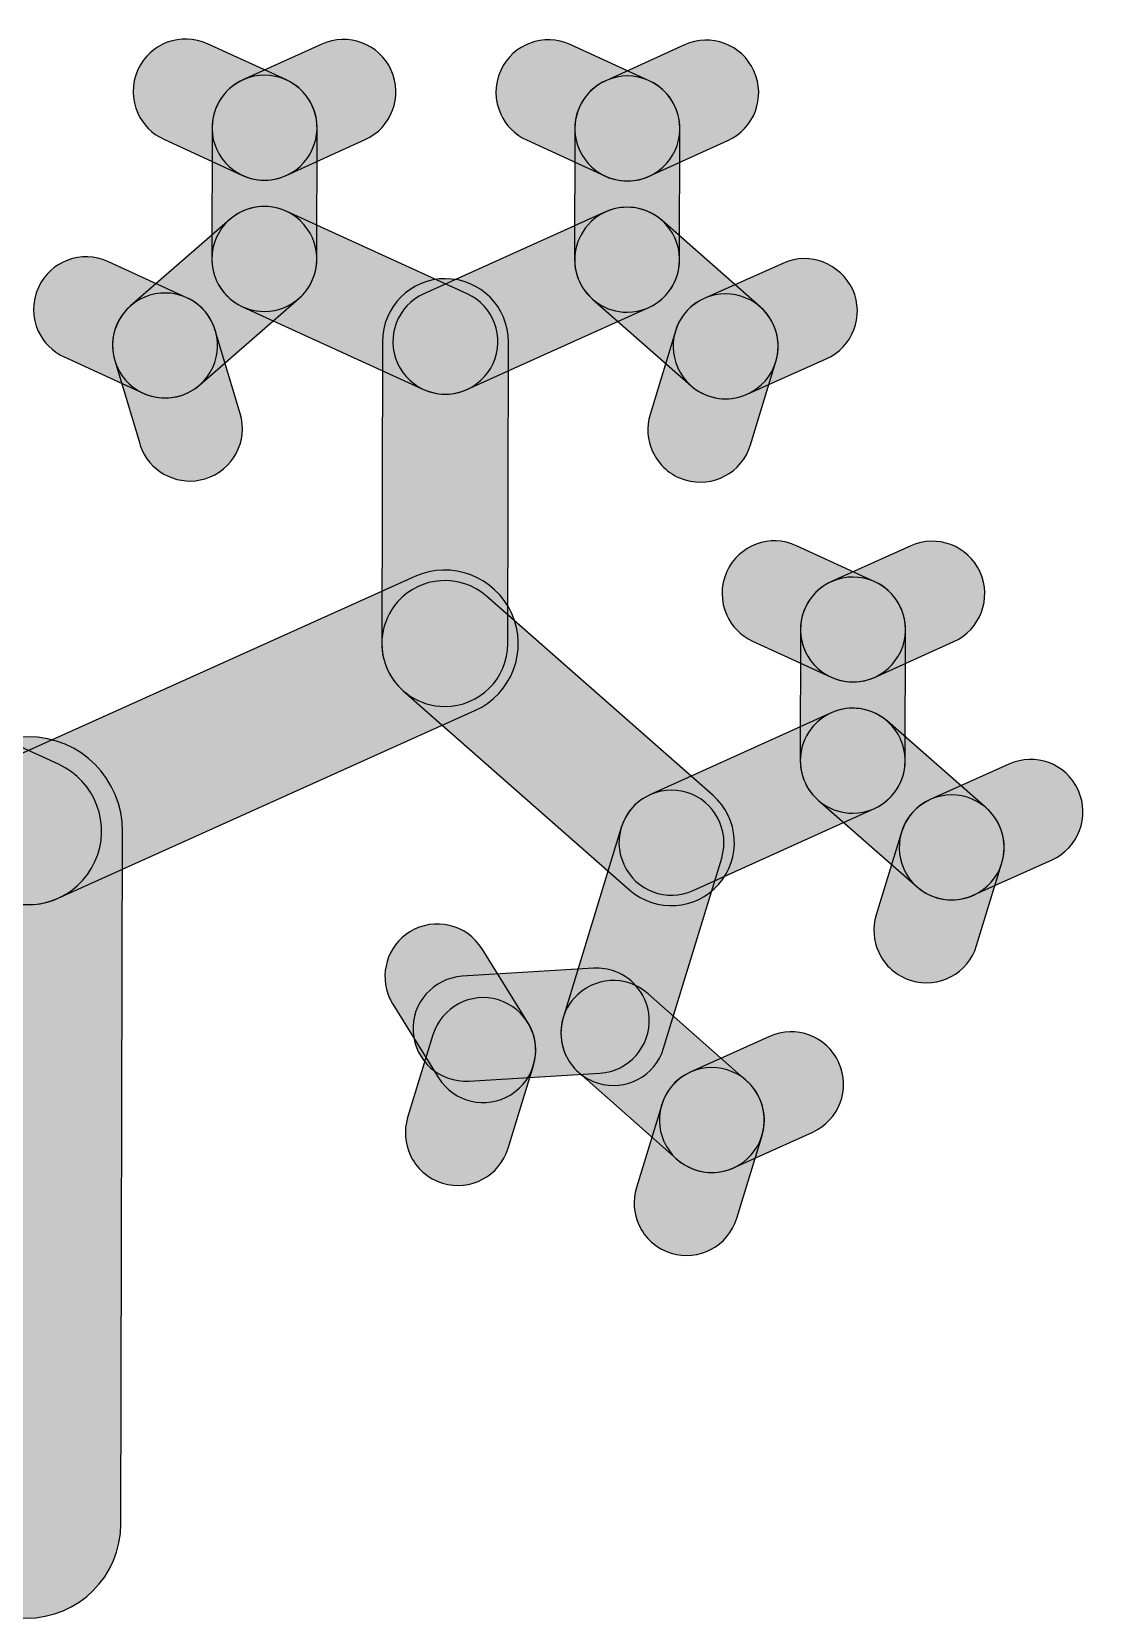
# Model space of a CAD drawing. Extents: x 28 to 251, y -209 to -42.
# Drawn here: x 139.4 to 250.5, y -208.8 to -42.2 of the extents above; entities that cross this region are included whole.
import ezdxf

# ---------------------------------------------------------------- set-up
doc = ezdxf.new("R2010")
doc.units = 0
doc.header["$MEASUREMENT"] = 0
doc.layers.add('LAYER_1', color=7, linetype='CONTINUOUS')

# ---------------------------------------------------------------- blocks, each defined once
blk = doc.blocks.new('BLOCK_2')
at = {"layer": 'LAYER_1'}
h = blk.add_hatch(color=7, dxfattribs=at)
h.dxf.hatch_style = 2
edge = h.paths.add_edge_path()
edge.add_spline(control_points=[(129.81, -202.95), (129.23, -201.69), (128.91, -200.28), (128.92, -198.81), (128.92, -198.81), (129.09, -126.1), (129.09, -126.1), (129.1, -120.62), (133.55, -116.19), (139.03, -116.2), (144.51, -116.22), (148.94, -120.67), (148.93, -126.15), (148.93, -126.15), (148.75, -198.86), (148.75, -198.86), (148.74, -204.33), (144.29, -208.76), (138.81, -208.75), (134.81, -208.74), (131.37, -206.36), (129.81, -202.95)], knot_values=[0, 0, 0, 0, 1, 1, 1, 2, 2, 2, 3, 3, 3, 4, 4, 4, 5, 5, 5, 6, 6, 6, 7, 7, 7, 7], degree=3, periodic=1)
blk.add_open_spline([(129.81, -202.95), (129.23, -201.69), (128.91, -200.28), (128.92, -198.81), (128.92, -198.81), (129.09, -126.1), (129.09, -126.1), (129.1, -120.62), (133.55, -116.19), (139.03, -116.2), (144.51, -116.22), (148.94, -120.67), (148.93, -126.15), (148.93, -126.15), (148.75, -198.86), (148.75, -198.86), (148.74, -204.33), (144.29, -208.76), (138.81, -208.75), (134.81, -208.74), (131.37, -206.36), (129.81, -202.95)], degree=3, knots=[0, 0, 0, 0, 1, 1, 1, 2, 2, 2, 3, 3, 3, 4, 4, 4, 5, 5, 5, 6, 6, 6, 7, 7, 7, 7], dxfattribs=at)
blk = doc.blocks.new('BLOCK_3')
at = {"layer": 'LAYER_1'}
h = blk.add_hatch(color=7, dxfattribs=at)
h.dxf.hatch_style = 2
edge = h.paths.add_edge_path()
edge.add_spline(control_points=[(131.99, -129.33), (131.99, -129.31), (131.98, -129.3), (131.97, -129.29), (130.23, -125.41), (131.96, -120.84), (135.84, -119.09), (135.84, -119.09), (179.59, -99.39), (179.59, -99.39), (183.47, -97.64), (188, -99.39), (189.79, -103.25), (191.54, -107.14), (189.81, -111.7), (185.92, -113.45), (185.92, -113.45), (142.18, -133.16), (142.18, -133.16), (138.3, -134.9), (133.75, -133.19), (131.99, -129.33)], knot_values=[0, 0, 0, 0, 1, 1, 1, 2, 2, 2, 3, 3, 3, 4, 4, 4, 5, 5, 5, 6, 6, 6, 7, 7, 7, 7], degree=3, periodic=1)
blk.add_open_spline([(131.99, -129.33), (131.99, -129.31), (131.98, -129.3), (131.97, -129.29), (130.23, -125.41), (131.96, -120.84), (135.84, -119.09), (135.84, -119.09), (179.59, -99.39), (179.59, -99.39), (183.47, -97.64), (188, -99.39), (189.79, -103.25), (191.54, -107.14), (189.81, -111.7), (185.92, -113.45), (185.92, -113.45), (142.18, -133.16), (142.18, -133.16), (138.3, -134.9), (133.75, -133.19), (131.99, -129.33)], degree=3, knots=[0, 0, 0, 0, 1, 1, 1, 2, 2, 2, 3, 3, 3, 4, 4, 4, 5, 5, 5, 6, 6, 6, 7, 7, 7, 7], dxfattribs=at)
blk = doc.blocks.new('BLOCK_4')
at = {"layer": 'LAYER_1'}
h = blk.add_hatch(color=7, dxfattribs=at)
h.dxf.hatch_style = 2
edge = h.paths.add_edge_path()
edge.add_spline(control_points=[(176.74, -109.17), (175.69, -106.87), (176.01, -104.07), (177.79, -102.05), (180.2, -99.31), (184.38, -99.04), (187.12, -101.45), (187.12, -101.45), (210.91, -122.37), (210.91, -122.37), (213.66, -124.78), (213.92, -128.96), (211.51, -131.7), (209.1, -134.44), (204.93, -134.71), (202.18, -132.3), (202.18, -132.3), (178.39, -111.39), (178.39, -111.39), (177.67, -110.75), (177.12, -109.99), (176.74, -109.17)], knot_values=[0, 0, 0, 0, 1, 1, 1, 2, 2, 2, 3, 3, 3, 4, 4, 4, 5, 5, 5, 6, 6, 6, 7, 7, 7, 7], degree=3, periodic=1)
blk.add_open_spline([(176.74, -109.17), (175.69, -106.87), (176.01, -104.07), (177.79, -102.05), (180.2, -99.31), (184.38, -99.04), (187.12, -101.45), (187.12, -101.45), (210.91, -122.37), (210.91, -122.37), (213.66, -124.78), (213.92, -128.96), (211.51, -131.7), (209.1, -134.44), (204.93, -134.71), (202.18, -132.3), (202.18, -132.3), (178.39, -111.39), (178.39, -111.39), (177.67, -110.75), (177.12, -109.99), (176.74, -109.17)], degree=3, knots=[0, 0, 0, 0, 1, 1, 1, 2, 2, 2, 3, 3, 3, 4, 4, 4, 5, 5, 5, 6, 6, 6, 7, 7, 7, 7], dxfattribs=at)
blk = doc.blocks.new('BLOCK_5')
at = {"layer": 'LAYER_1'}
h = blk.add_hatch(color=7, dxfattribs=at)
h.dxf.hatch_style = 2
edge = h.paths.add_edge_path()
edge.add_spline(control_points=[(195.44, -149.6), (194.9, -148.42), (194.77, -147.05), (195.18, -145.71), (195.18, -145.71), (201.28, -125.72), (201.28, -125.72), (202.17, -122.81), (205.24, -121.17), (208.16, -122.06), (211.07, -122.95), (212.7, -126.03), (211.82, -128.94), (211.82, -128.94), (205.72, -148.92), (205.72, -148.92), (204.83, -151.83), (201.75, -153.47), (198.84, -152.58), (197.27, -152.1), (196.07, -150.99), (195.44, -149.6)], knot_values=[0, 0, 0, 0, 1, 1, 1, 2, 2, 2, 3, 3, 3, 4, 4, 4, 5, 5, 5, 6, 6, 6, 7, 7, 7, 7], degree=3, periodic=1)
blk.add_open_spline([(195.44, -149.6), (194.9, -148.42), (194.77, -147.05), (195.18, -145.71), (195.18, -145.71), (201.28, -125.72), (201.28, -125.72), (202.17, -122.81), (205.24, -121.17), (208.16, -122.06), (211.07, -122.95), (212.7, -126.03), (211.82, -128.94), (211.82, -128.94), (205.72, -148.92), (205.72, -148.92), (204.83, -151.83), (201.75, -153.47), (198.84, -152.58), (197.27, -152.1), (196.07, -150.99), (195.44, -149.6)], degree=3, knots=[0, 0, 0, 0, 1, 1, 1, 2, 2, 2, 3, 3, 3, 4, 4, 4, 5, 5, 5, 6, 6, 6, 7, 7, 7, 7], dxfattribs=at)
blk = doc.blocks.new('BLOCK_6')
at = {"layer": 'LAYER_1'}
h = blk.add_hatch(color=7, dxfattribs=at)
h.dxf.hatch_style = 2
edge = h.paths.add_edge_path()
edge.add_spline(control_points=[(176.96, -143.66), (175.83, -141.18), (176.69, -138.18), (179.07, -136.7), (181.65, -135.09), (185.05, -135.88), (186.66, -138.47), (186.66, -138.47), (191.46, -146.2), (191.46, -146.2), (193.08, -148.79), (192.27, -152.18), (189.69, -153.79), (187.1, -155.39), (183.7, -154.6), (182.1, -152.01), (182.1, -152.01), (177.3, -144.28), (177.3, -144.28), (177.17, -144.08), (177.06, -143.87), (176.96, -143.66)], knot_values=[0, 0, 0, 0, 1, 1, 1, 2, 2, 2, 3, 3, 3, 4, 4, 4, 5, 5, 5, 6, 6, 6, 7, 7, 7, 7], degree=3, periodic=1)
blk.add_open_spline([(176.96, -143.66), (175.83, -141.18), (176.69, -138.18), (179.07, -136.7), (181.65, -135.09), (185.05, -135.88), (186.66, -138.47), (186.66, -138.47), (191.46, -146.2), (191.46, -146.2), (193.08, -148.79), (192.27, -152.18), (189.69, -153.79), (187.1, -155.39), (183.7, -154.6), (182.1, -152.01), (182.1, -152.01), (177.3, -144.28), (177.3, -144.28), (177.17, -144.08), (177.06, -143.87), (176.96, -143.66)], degree=3, knots=[0, 0, 0, 0, 1, 1, 1, 2, 2, 2, 3, 3, 3, 4, 4, 4, 5, 5, 5, 6, 6, 6, 7, 7, 7, 7], dxfattribs=at)
blk = doc.blocks.new('BLOCK_7')
at = {"layer": 'LAYER_1'}
h = blk.add_hatch(color=7, dxfattribs=at)
h.dxf.hatch_style = 2
edge = h.paths.add_edge_path()
edge.add_spline(control_points=[(179.11, -160.1), (178.57, -158.92), (178.44, -157.54), (178.85, -156.2), (178.85, -156.2), (181.51, -147.5), (181.51, -147.5), (182.4, -144.59), (185.48, -142.95), (188.39, -143.84), (191.3, -144.73), (192.94, -147.81), (192.05, -150.71), (192.05, -150.71), (189.39, -159.42), (189.39, -159.42), (188.51, -162.33), (185.43, -163.97), (182.52, -163.08), (180.94, -162.6), (179.74, -161.48), (179.11, -160.1)], knot_values=[0, 0, 0, 0, 1, 1, 1, 2, 2, 2, 3, 3, 3, 4, 4, 4, 5, 5, 5, 6, 6, 6, 7, 7, 7, 7], degree=3, periodic=1)
blk.add_open_spline([(179.11, -160.1), (178.57, -158.92), (178.44, -157.54), (178.85, -156.2), (178.85, -156.2), (181.51, -147.5), (181.51, -147.5), (182.4, -144.59), (185.48, -142.95), (188.39, -143.84), (191.3, -144.73), (192.94, -147.81), (192.05, -150.71), (192.05, -150.71), (189.39, -159.42), (189.39, -159.42), (188.51, -162.33), (185.43, -163.97), (182.52, -163.08), (180.94, -162.6), (179.74, -161.48), (179.11, -160.1)], degree=3, knots=[0, 0, 0, 0, 1, 1, 1, 2, 2, 2, 3, 3, 3, 4, 4, 4, 5, 5, 5, 6, 6, 6, 7, 7, 7, 7], dxfattribs=at)
blk = doc.blocks.new('BLOCK_8')
at = {"layer": 'LAYER_1'}
h = blk.add_hatch(color=7, dxfattribs=at)
h.dxf.hatch_style = 2
edge = h.paths.add_edge_path()
edge.add_spline(control_points=[(195.44, -149.61), (194.56, -147.69), (194.83, -145.35), (196.32, -143.66), (198.34, -141.38), (201.82, -141.17), (204.1, -143.19), (204.1, -143.19), (214.44, -152.33), (214.44, -152.33), (216.71, -154.34), (216.93, -157.82), (214.91, -160.1), (212.9, -162.38), (209.42, -162.6), (207.14, -160.58), (207.14, -160.58), (196.8, -151.44), (196.8, -151.44), (196.2, -150.91), (195.75, -150.29), (195.44, -149.61)], knot_values=[0, 0, 0, 0, 1, 1, 1, 2, 2, 2, 3, 3, 3, 4, 4, 4, 5, 5, 5, 6, 6, 6, 7, 7, 7, 7], degree=3, periodic=1)
blk.add_open_spline([(195.44, -149.61), (194.56, -147.69), (194.83, -145.35), (196.32, -143.66), (198.34, -141.38), (201.82, -141.17), (204.1, -143.19), (204.1, -143.19), (214.44, -152.33), (214.44, -152.33), (216.71, -154.34), (216.93, -157.82), (214.91, -160.1), (212.9, -162.38), (209.42, -162.6), (207.14, -160.58), (207.14, -160.58), (196.8, -151.44), (196.8, -151.44), (196.2, -150.91), (195.75, -150.29), (195.44, -149.61)], degree=3, knots=[0, 0, 0, 0, 1, 1, 1, 2, 2, 2, 3, 3, 3, 4, 4, 4, 5, 5, 5, 6, 6, 6, 7, 7, 7, 7], dxfattribs=at)
blk = doc.blocks.new('BLOCK_9')
at = {"layer": 'LAYER_1'}
h = blk.add_hatch(color=7, dxfattribs=at)
h.dxf.hatch_style = 2
edge = h.paths.add_edge_path()
edge.add_spline(control_points=[(200.62, -140.85), (202.6, -141.59), (204.06, -143.44), (204.2, -145.68), (204.39, -148.72), (202.08, -151.33), (199.04, -151.52), (199.04, -151.52), (185.27, -152.36), (185.27, -152.36), (182.23, -152.54), (179.62, -150.24), (179.43, -147.2), (179.24, -144.16), (181.55, -141.55), (184.59, -141.36), (184.59, -141.36), (198.36, -140.52), (198.36, -140.52), (199.16, -140.47), (199.92, -140.59), (200.62, -140.85)], knot_values=[0, 0, 0, 0, 1, 1, 1, 2, 2, 2, 3, 3, 3, 4, 4, 4, 5, 5, 5, 6, 6, 6, 7, 7, 7, 7], degree=3, periodic=1)
blk.add_open_spline([(200.62, -140.85), (202.6, -141.59), (204.06, -143.44), (204.2, -145.68), (204.39, -148.72), (202.08, -151.33), (199.04, -151.52), (199.04, -151.52), (185.27, -152.36), (185.27, -152.36), (182.23, -152.54), (179.62, -150.24), (179.43, -147.2), (179.24, -144.16), (181.55, -141.55), (184.59, -141.36), (184.59, -141.36), (198.36, -140.52), (198.36, -140.52), (199.16, -140.47), (199.92, -140.59), (200.62, -140.85)], degree=3, knots=[0, 0, 0, 0, 1, 1, 1, 2, 2, 2, 3, 3, 3, 4, 4, 4, 5, 5, 5, 6, 6, 6, 7, 7, 7, 7], dxfattribs=at)
blk = doc.blocks.new('BLOCK_10')
at = {"layer": 'LAYER_1'}
h = blk.add_hatch(color=7, dxfattribs=at)
h.dxf.hatch_style = 2
edge = h.paths.add_edge_path()
edge.add_spline(control_points=[(203.12, -167.45), (202.58, -166.26), (202.45, -164.89), (202.86, -163.55), (202.86, -163.55), (205.52, -154.85), (205.52, -154.85), (206.4, -151.93), (209.48, -150.29), (212.39, -151.18), (215.3, -152.07), (216.94, -155.15), (216.06, -158.06), (216.06, -158.06), (213.4, -166.77), (213.4, -166.77), (212.51, -169.68), (209.43, -171.32), (206.52, -170.43), (204.95, -169.95), (203.75, -168.83), (203.12, -167.45)], knot_values=[0, 0, 0, 0, 1, 1, 1, 2, 2, 2, 3, 3, 3, 4, 4, 4, 5, 5, 5, 6, 6, 6, 7, 7, 7, 7], degree=3, periodic=1)
blk.add_open_spline([(203.12, -167.45), (202.58, -166.26), (202.45, -164.89), (202.86, -163.55), (202.86, -163.55), (205.52, -154.85), (205.52, -154.85), (206.4, -151.93), (209.48, -150.29), (212.39, -151.18), (215.3, -152.07), (216.94, -155.15), (216.06, -158.06), (216.06, -158.06), (213.4, -166.77), (213.4, -166.77), (212.51, -169.68), (209.43, -171.32), (206.52, -170.43), (204.95, -169.95), (203.75, -168.83), (203.12, -167.45)], degree=3, knots=[0, 0, 0, 0, 1, 1, 1, 2, 2, 2, 3, 3, 3, 4, 4, 4, 5, 5, 5, 6, 6, 6, 7, 7, 7, 7], dxfattribs=at)
blk = doc.blocks.new('BLOCK_11')
at = {"layer": 'LAYER_1'}
h = blk.add_hatch(color=7, dxfattribs=at)
h.dxf.hatch_style = 2
edge = h.paths.add_edge_path()
edge.add_spline(control_points=[(205.77, -158.74), (205.77, -158.74), (205.77, -158.73), (205.76, -158.72), (204.51, -155.95), (205.75, -152.68), (208.52, -151.43), (208.52, -151.43), (216.84, -147.67), (216.84, -147.67), (219.61, -146.42), (222.86, -147.65), (224.12, -150.41), (224.12, -150.41), (224.13, -150.42), (224.13, -150.43), (225.38, -153.2), (224.15, -156.46), (221.38, -157.72), (221.38, -157.72), (213.05, -161.48), (213.05, -161.48), (210.29, -162.72), (207.03, -161.5), (205.77, -158.74)], knot_values=[0, 0, 0, 0, 1, 1, 1, 2, 2, 2, 3, 3, 3, 4, 4, 4, 5, 5, 5, 6, 6, 6, 7, 7, 7, 8, 8, 8, 8], degree=3, periodic=1)
blk.add_open_spline([(205.77, -158.74), (205.77, -158.74), (205.77, -158.73), (205.76, -158.72), (204.51, -155.95), (205.75, -152.68), (208.52, -151.43), (208.52, -151.43), (216.84, -147.67), (216.84, -147.67), (219.61, -146.42), (222.86, -147.65), (224.12, -150.41), (224.12, -150.41), (224.13, -150.42), (224.13, -150.43), (225.38, -153.2), (224.15, -156.46), (221.38, -157.72), (221.38, -157.72), (213.05, -161.48), (213.05, -161.48), (210.29, -162.72), (207.03, -161.5), (205.77, -158.74)], degree=3, knots=[0, 0, 0, 0, 1, 1, 1, 2, 2, 2, 3, 3, 3, 4, 4, 4, 5, 5, 5, 6, 6, 6, 7, 7, 7, 8, 8, 8, 8], dxfattribs=at)
blk = doc.blocks.new('BLOCK_12')
at = {"layer": 'LAYER_1'}
h = blk.add_hatch(color=7, dxfattribs=at)
h.dxf.hatch_style = 2
edge = h.paths.add_edge_path()
edge.add_spline(control_points=[(201.54, -129.62), (201.53, -129.62), (201.53, -129.61), (201.53, -129.6), (200.27, -126.83), (201.5, -123.57), (204.28, -122.31), (204.28, -122.31), (223.31, -113.7), (223.31, -113.7), (226.08, -112.45), (229.33, -113.68), (230.59, -116.44), (230.6, -116.44), (230.6, -116.45), (230.6, -116.45), (231.86, -119.23), (230.62, -122.49), (227.85, -123.75), (227.85, -123.75), (208.82, -132.35), (208.82, -132.35), (206.05, -133.61), (202.8, -132.38), (201.54, -129.62)], knot_values=[0, 0, 0, 0, 1, 1, 1, 2, 2, 2, 3, 3, 3, 4, 4, 4, 5, 5, 5, 6, 6, 6, 7, 7, 7, 8, 8, 8, 8], degree=3, periodic=1)
blk.add_open_spline([(201.54, -129.62), (201.53, -129.62), (201.53, -129.61), (201.53, -129.6), (200.27, -126.83), (201.5, -123.57), (204.28, -122.31), (204.28, -122.31), (223.31, -113.7), (223.31, -113.7), (226.08, -112.45), (229.33, -113.68), (230.59, -116.44), (230.6, -116.44), (230.6, -116.45), (230.6, -116.45), (231.86, -119.23), (230.62, -122.49), (227.85, -123.75), (227.85, -123.75), (208.82, -132.35), (208.82, -132.35), (206.05, -133.61), (202.8, -132.38), (201.54, -129.62)], degree=3, knots=[0, 0, 0, 0, 1, 1, 1, 2, 2, 2, 3, 3, 3, 4, 4, 4, 5, 5, 5, 6, 6, 6, 7, 7, 7, 8, 8, 8, 8], dxfattribs=at)
blk = doc.blocks.new('BLOCK_13')
at = {"layer": 'LAYER_1'}
h = blk.add_hatch(color=7, dxfattribs=at)
h.dxf.hatch_style = 2
edge = h.paths.add_edge_path()
edge.add_spline(control_points=[(220.57, -121.02), (219.7, -119.1), (219.96, -116.78), (221.44, -115.09), (223.44, -112.8), (226.92, -112.57), (229.21, -114.58), (229.21, -114.58), (239.6, -123.68), (239.6, -123.68), (241.89, -125.69), (242.12, -129.17), (240.11, -131.46), (238.1, -133.75), (234.62, -133.98), (232.33, -131.97), (232.33, -131.97), (221.95, -122.87), (221.95, -122.87), (221.34, -122.34), (220.88, -121.7), (220.57, -121.02)], knot_values=[0, 0, 0, 0, 1, 1, 1, 2, 2, 2, 3, 3, 3, 4, 4, 4, 5, 5, 5, 6, 6, 6, 7, 7, 7, 7], degree=3, periodic=1)
blk.add_open_spline([(220.57, -121.02), (219.7, -119.1), (219.96, -116.78), (221.44, -115.09), (223.44, -112.8), (226.92, -112.57), (229.21, -114.58), (229.21, -114.58), (239.6, -123.68), (239.6, -123.68), (241.89, -125.69), (242.12, -129.17), (240.11, -131.46), (238.1, -133.75), (234.62, -133.98), (232.33, -131.97), (232.33, -131.97), (221.95, -122.87), (221.95, -122.87), (221.34, -122.34), (220.88, -121.7), (220.57, -121.02)], degree=3, knots=[0, 0, 0, 0, 1, 1, 1, 2, 2, 2, 3, 3, 3, 4, 4, 4, 5, 5, 5, 6, 6, 6, 7, 7, 7, 7], dxfattribs=at)
blk = doc.blocks.new('BLOCK_14')
at = {"layer": 'LAYER_1'}
h = blk.add_hatch(color=7, dxfattribs=at)
h.dxf.hatch_style = 2
edge = h.paths.add_edge_path()
edge.add_spline(control_points=[(228.3, -138.82), (227.76, -137.64), (227.63, -136.26), (228.04, -134.92), (228.04, -134.92), (230.7, -126.22), (230.7, -126.22), (231.58, -123.31), (234.66, -121.67), (237.58, -122.56), (240.48, -123.45), (242.12, -126.53), (241.24, -129.44), (241.24, -129.44), (238.58, -138.14), (238.58, -138.14), (237.69, -141.05), (234.61, -142.69), (231.7, -141.8), (230.13, -141.32), (228.93, -140.2), (228.3, -138.82)], knot_values=[0, 0, 0, 0, 1, 1, 1, 2, 2, 2, 3, 3, 3, 4, 4, 4, 5, 5, 5, 6, 6, 6, 7, 7, 7, 7], degree=3, periodic=1)
blk.add_open_spline([(228.3, -138.82), (227.76, -137.64), (227.63, -136.26), (228.04, -134.92), (228.04, -134.92), (230.7, -126.22), (230.7, -126.22), (231.58, -123.31), (234.66, -121.67), (237.58, -122.56), (240.48, -123.45), (242.12, -126.53), (241.24, -129.44), (241.24, -129.44), (238.58, -138.14), (238.58, -138.14), (237.69, -141.05), (234.61, -142.69), (231.7, -141.8), (230.13, -141.32), (228.93, -140.2), (228.3, -138.82)], degree=3, knots=[0, 0, 0, 0, 1, 1, 1, 2, 2, 2, 3, 3, 3, 4, 4, 4, 5, 5, 5, 6, 6, 6, 7, 7, 7, 7], dxfattribs=at)
blk = doc.blocks.new('BLOCK_15')
at = {"layer": 'LAYER_1'}
h = blk.add_hatch(color=7, dxfattribs=at)
h.dxf.hatch_style = 2
edge = h.paths.add_edge_path()
edge.add_spline(control_points=[(230.95, -130.12), (230.95, -130.11), (230.95, -130.1), (230.94, -130.09), (229.69, -127.31), (230.93, -124.05), (233.71, -122.8), (233.71, -122.8), (241.98, -119.08), (241.98, -119.08), (244.75, -117.83), (247.97, -118.99), (249.26, -121.84), (250.51, -124.62), (249.28, -127.88), (246.5, -129.13), (246.5, -129.13), (238.23, -132.85), (238.23, -132.85), (235.46, -134.1), (232.21, -132.87), (230.95, -130.12)], knot_values=[0, 0, 0, 0, 1, 1, 1, 2, 2, 2, 3, 3, 3, 4, 4, 4, 5, 5, 5, 6, 6, 6, 7, 7, 7, 7], degree=3, periodic=1)
blk.add_open_spline([(230.95, -130.12), (230.95, -130.11), (230.95, -130.1), (230.94, -130.09), (229.69, -127.31), (230.93, -124.05), (233.71, -122.8), (233.71, -122.8), (241.98, -119.08), (241.98, -119.08), (244.75, -117.83), (247.97, -118.99), (249.26, -121.84), (250.51, -124.62), (249.28, -127.88), (246.5, -129.13), (246.5, -129.13), (238.23, -132.85), (238.23, -132.85), (235.46, -134.1), (232.21, -132.87), (230.95, -130.12)], degree=3, knots=[0, 0, 0, 0, 1, 1, 1, 2, 2, 2, 3, 3, 3, 4, 4, 4, 5, 5, 5, 6, 6, 6, 7, 7, 7, 7], dxfattribs=at)
blk = doc.blocks.new('BLOCK_16')
at = {"layer": 'LAYER_1'}
h = blk.add_hatch(color=7, dxfattribs=at)
h.dxf.hatch_style = 2
edge = h.paths.add_edge_path()
edge.add_spline(control_points=[(220.57, -121.01), (220.25, -120.31), (220.07, -119.53), (220.07, -118.71), (220.07, -118.71), (220.1, -104.94), (220.1, -104.94), (220.1, -101.89), (222.57, -99.43), (225.62, -99.44), (228.66, -99.44), (231.12, -101.92), (231.12, -104.96), (231.12, -104.96), (231.09, -118.74), (231.09, -118.74), (231.09, -121.78), (228.61, -124.24), (225.57, -124.23), (223.35, -124.23), (221.43, -122.91), (220.57, -121.01)], knot_values=[0, 0, 0, 0, 1, 1, 1, 2, 2, 2, 3, 3, 3, 4, 4, 4, 5, 5, 5, 6, 6, 6, 7, 7, 7, 7], degree=3, periodic=1)
blk.add_open_spline([(220.57, -121.01), (220.25, -120.31), (220.07, -119.53), (220.07, -118.71), (220.07, -118.71), (220.1, -104.94), (220.1, -104.94), (220.1, -101.89), (222.57, -99.43), (225.62, -99.44), (228.66, -99.44), (231.12, -101.92), (231.12, -104.96), (231.12, -104.96), (231.09, -118.74), (231.09, -118.74), (231.09, -121.78), (228.61, -124.24), (225.57, -124.23), (223.35, -124.23), (221.43, -122.91), (220.57, -121.01)], degree=3, knots=[0, 0, 0, 0, 1, 1, 1, 2, 2, 2, 3, 3, 3, 4, 4, 4, 5, 5, 5, 6, 6, 6, 7, 7, 7, 7], dxfattribs=at)
blk = doc.blocks.new('BLOCK_17')
at = {"layer": 'LAYER_1'}
h = blk.add_hatch(color=7, dxfattribs=at)
h.dxf.hatch_style = 2
edge = h.paths.add_edge_path()
edge.add_spline(control_points=[(220.59, -107.24), (220.59, -107.23), (220.59, -107.22), (220.58, -107.21), (219.33, -104.44), (220.56, -101.18), (223.34, -99.92), (223.34, -99.92), (231.66, -96.17), (231.66, -96.17), (234.43, -94.92), (237.68, -96.14), (238.94, -98.9), (238.95, -98.91), (238.95, -98.91), (238.95, -98.92), (240.2, -101.69), (238.97, -104.96), (236.2, -106.21), (236.2, -106.21), (227.87, -109.97), (227.87, -109.97), (225.11, -111.22), (221.85, -109.99), (220.59, -107.24)], knot_values=[0, 0, 0, 0, 1, 1, 1, 2, 2, 2, 3, 3, 3, 4, 4, 4, 5, 5, 5, 6, 6, 6, 7, 7, 7, 8, 8, 8, 8], degree=3, periodic=1)
blk.add_open_spline([(220.59, -107.24), (220.59, -107.23), (220.59, -107.22), (220.58, -107.21), (219.33, -104.44), (220.56, -101.18), (223.34, -99.92), (223.34, -99.92), (231.66, -96.17), (231.66, -96.17), (234.43, -94.92), (237.68, -96.14), (238.94, -98.9), (238.95, -98.91), (238.95, -98.91), (238.95, -98.92), (240.2, -101.69), (238.97, -104.96), (236.2, -106.21), (236.2, -106.21), (227.87, -109.97), (227.87, -109.97), (225.11, -111.22), (221.85, -109.99), (220.59, -107.24)], degree=3, knots=[0, 0, 0, 0, 1, 1, 1, 2, 2, 2, 3, 3, 3, 4, 4, 4, 5, 5, 5, 6, 6, 6, 7, 7, 7, 8, 8, 8, 8], dxfattribs=at)
blk = doc.blocks.new('BLOCK_18')
at = {"layer": 'LAYER_1'}
h = blk.add_hatch(color=7, dxfattribs=at)
h.dxf.hatch_style = 2
edge = h.paths.add_edge_path()
edge.add_spline(control_points=[(212.35, -103.44), (211.71, -102.03), (211.66, -100.36), (212.36, -98.85), (213.63, -96.08), (216.9, -94.87), (219.66, -96.15), (219.66, -96.15), (227.91, -99.94), (227.91, -99.94), (230.67, -101.21), (231.88, -104.49), (230.61, -107.25), (229.34, -110.01), (226.07, -111.22), (223.3, -109.95), (223.3, -109.95), (215.06, -106.16), (215.06, -106.16), (213.81, -105.58), (212.88, -104.6), (212.35, -103.44)], knot_values=[0, 0, 0, 0, 1, 1, 1, 2, 2, 2, 3, 3, 3, 4, 4, 4, 5, 5, 5, 6, 6, 6, 7, 7, 7, 7], degree=3, periodic=1)
blk.add_open_spline([(212.35, -103.44), (211.71, -102.03), (211.66, -100.36), (212.36, -98.85), (213.63, -96.08), (216.9, -94.87), (219.66, -96.15), (219.66, -96.15), (227.91, -99.94), (227.91, -99.94), (230.67, -101.21), (231.88, -104.49), (230.61, -107.25), (229.34, -110.01), (226.07, -111.22), (223.3, -109.95), (223.3, -109.95), (215.06, -106.16), (215.06, -106.16), (213.81, -105.58), (212.88, -104.6), (212.35, -103.44)], degree=3, knots=[0, 0, 0, 0, 1, 1, 1, 2, 2, 2, 3, 3, 3, 4, 4, 4, 5, 5, 5, 6, 6, 6, 7, 7, 7, 7], dxfattribs=at)
blk = doc.blocks.new('BLOCK_19')
at = {"layer": 'LAYER_1'}
h = blk.add_hatch(color=7, dxfattribs=at)
h.dxf.hatch_style = 2
edge = h.paths.add_edge_path()
edge.add_spline(control_points=[(176.74, -109.16), (176.35, -108.32), (176.14, -107.39), (176.14, -106.41), (176.14, -106.41), (176.2, -74.71), (176.2, -74.71), (176.21, -71.06), (179.18, -68.1), (182.83, -68.11), (186.48, -68.12), (189.43, -71.09), (189.43, -74.74), (189.43, -74.74), (189.37, -106.43), (189.37, -106.43), (189.36, -110.08), (186.4, -113.04), (182.74, -113.03), (180.07, -113.03), (177.78, -111.44), (176.74, -109.16)], knot_values=[0, 0, 0, 0, 1, 1, 1, 2, 2, 2, 3, 3, 3, 4, 4, 4, 5, 5, 5, 6, 6, 6, 7, 7, 7, 7], degree=3, periodic=1)
blk.add_open_spline([(176.74, -109.16), (176.35, -108.32), (176.14, -107.39), (176.14, -106.41), (176.14, -106.41), (176.2, -74.71), (176.2, -74.71), (176.21, -71.06), (179.18, -68.1), (182.83, -68.11), (186.48, -68.12), (189.43, -71.09), (189.43, -74.74), (189.43, -74.74), (189.37, -106.43), (189.37, -106.43), (189.36, -110.08), (186.4, -113.04), (182.74, -113.03), (180.07, -113.03), (177.78, -111.44), (176.74, -109.16)], degree=3, knots=[0, 0, 0, 0, 1, 1, 1, 2, 2, 2, 3, 3, 3, 4, 4, 4, 5, 5, 5, 6, 6, 6, 7, 7, 7, 7], dxfattribs=at)
blk = doc.blocks.new('BLOCK_20')
at = {"layer": 'LAYER_1'}
h = blk.add_hatch(color=7, dxfattribs=at)
h.dxf.hatch_style = 2
edge = h.paths.add_edge_path()
edge.add_spline(control_points=[(177.8, -77.01), (177.8, -77), (177.8, -77), (177.79, -76.99), (176.54, -74.21), (177.78, -70.95), (180.55, -69.7), (180.55, -69.7), (199.63, -61.1), (199.63, -61.1), (202.39, -59.85), (205.65, -61.07), (206.91, -63.83), (206.91, -63.84), (206.91, -63.85), (206.92, -63.86), (208.17, -66.63), (206.93, -69.89), (204.16, -71.15), (204.16, -71.15), (185.08, -79.75), (185.08, -79.75), (182.31, -80.99), (179.06, -79.77), (177.8, -77.01)], knot_values=[0, 0, 0, 0, 1, 1, 1, 2, 2, 2, 3, 3, 3, 4, 4, 4, 5, 5, 5, 6, 6, 6, 7, 7, 7, 8, 8, 8, 8], degree=3, periodic=1)
blk.add_open_spline([(177.8, -77.01), (177.8, -77), (177.8, -77), (177.79, -76.99), (176.54, -74.21), (177.78, -70.95), (180.55, -69.7), (180.55, -69.7), (199.63, -61.1), (199.63, -61.1), (202.39, -59.85), (205.65, -61.07), (206.91, -63.83), (206.91, -63.84), (206.91, -63.85), (206.92, -63.86), (208.17, -66.63), (206.93, -69.89), (204.16, -71.15), (204.16, -71.15), (185.08, -79.75), (185.08, -79.75), (182.31, -80.99), (179.06, -79.77), (177.8, -77.01)], degree=3, knots=[0, 0, 0, 0, 1, 1, 1, 2, 2, 2, 3, 3, 3, 4, 4, 4, 5, 5, 5, 6, 6, 6, 7, 7, 7, 8, 8, 8, 8], dxfattribs=at)
blk = doc.blocks.new('BLOCK_21')
at = {"layer": 'LAYER_1'}
h = blk.add_hatch(color=7, dxfattribs=at)
h.dxf.hatch_style = 2
edge = h.paths.add_edge_path()
edge.add_spline(control_points=[(196.88, -68.41), (196.01, -66.5), (196.28, -64.17), (197.76, -62.48), (199.77, -60.2), (203.25, -59.97), (205.53, -61.98), (205.53, -61.98), (215.87, -71.08), (215.87, -71.08), (218.16, -73.09), (218.38, -76.57), (216.37, -78.86), (214.36, -81.14), (210.88, -81.36), (208.6, -79.35), (208.6, -79.35), (198.25, -70.26), (198.25, -70.26), (197.65, -69.73), (197.19, -69.1), (196.88, -68.41)], knot_values=[0, 0, 0, 0, 1, 1, 1, 2, 2, 2, 3, 3, 3, 4, 4, 4, 5, 5, 5, 6, 6, 6, 7, 7, 7, 7], degree=3, periodic=1)
blk.add_open_spline([(196.88, -68.41), (196.01, -66.5), (196.28, -64.17), (197.76, -62.48), (199.77, -60.2), (203.25, -59.97), (205.53, -61.98), (205.53, -61.98), (215.87, -71.08), (215.87, -71.08), (218.16, -73.09), (218.38, -76.57), (216.37, -78.86), (214.36, -81.14), (210.88, -81.36), (208.6, -79.35), (208.6, -79.35), (198.25, -70.26), (198.25, -70.26), (197.65, -69.73), (197.19, -69.1), (196.88, -68.41)], degree=3, knots=[0, 0, 0, 0, 1, 1, 1, 2, 2, 2, 3, 3, 3, 4, 4, 4, 5, 5, 5, 6, 6, 6, 7, 7, 7, 7], dxfattribs=at)
blk = doc.blocks.new('BLOCK_22')
at = {"layer": 'LAYER_1'}
h = blk.add_hatch(color=7, dxfattribs=at)
h.dxf.hatch_style = 2
edge = h.paths.add_edge_path()
edge.add_spline(control_points=[(204.56, -86.25), (204.02, -85.07), (203.89, -83.7), (204.3, -82.36), (204.3, -82.36), (206.96, -73.61), (206.96, -73.61), (207.85, -70.7), (210.93, -69.06), (213.84, -69.95), (216.75, -70.83), (218.39, -73.91), (217.51, -76.82), (217.51, -76.82), (214.84, -85.57), (214.84, -85.57), (213.96, -88.48), (210.88, -90.12), (207.97, -89.24), (206.4, -88.76), (205.19, -87.64), (204.56, -86.25)], knot_values=[0, 0, 0, 0, 1, 1, 1, 2, 2, 2, 3, 3, 3, 4, 4, 4, 5, 5, 5, 6, 6, 6, 7, 7, 7, 7], degree=3, periodic=1)
blk.add_open_spline([(204.56, -86.25), (204.02, -85.07), (203.89, -83.7), (204.3, -82.36), (204.3, -82.36), (206.96, -73.61), (206.96, -73.61), (207.85, -70.7), (210.93, -69.06), (213.84, -69.95), (216.75, -70.83), (218.39, -73.91), (217.51, -76.82), (217.51, -76.82), (214.84, -85.57), (214.84, -85.57), (213.96, -88.48), (210.88, -90.12), (207.97, -89.24), (206.4, -88.76), (205.19, -87.64), (204.56, -86.25)], degree=3, knots=[0, 0, 0, 0, 1, 1, 1, 2, 2, 2, 3, 3, 3, 4, 4, 4, 5, 5, 5, 6, 6, 6, 7, 7, 7, 7], dxfattribs=at)
blk = doc.blocks.new('BLOCK_23')
at = {"layer": 'LAYER_1'}
h = blk.add_hatch(color=7, dxfattribs=at)
h.dxf.hatch_style = 2
edge = h.paths.add_edge_path()
edge.add_spline(control_points=[(207.22, -77.51), (207.22, -77.49), (207.21, -77.48), (207.2, -77.46), (205.96, -74.68), (207.21, -71.43), (209.99, -70.18), (209.99, -70.18), (218.3, -66.47), (218.3, -66.47), (221.08, -65.23), (224.28, -66.56), (225.58, -69.26), (226.82, -72.03), (225.58, -75.29), (222.8, -76.53), (222.8, -76.53), (214.48, -80.25), (214.48, -80.25), (211.72, -81.48), (208.48, -80.25), (207.22, -77.51)], knot_values=[0, 0, 0, 0, 1, 1, 1, 2, 2, 2, 3, 3, 3, 4, 4, 4, 5, 5, 5, 6, 6, 6, 7, 7, 7, 7], degree=3, periodic=1)
blk.add_open_spline([(207.22, -77.51), (207.22, -77.49), (207.21, -77.48), (207.2, -77.46), (205.96, -74.68), (207.21, -71.43), (209.99, -70.18), (209.99, -70.18), (218.3, -66.47), (218.3, -66.47), (221.08, -65.23), (224.28, -66.56), (225.58, -69.26), (226.82, -72.03), (225.58, -75.29), (222.8, -76.53), (222.8, -76.53), (214.48, -80.25), (214.48, -80.25), (211.72, -81.48), (208.48, -80.25), (207.22, -77.51)], degree=3, knots=[0, 0, 0, 0, 1, 1, 1, 2, 2, 2, 3, 3, 3, 4, 4, 4, 5, 5, 5, 6, 6, 6, 7, 7, 7, 7], dxfattribs=at)
blk = doc.blocks.new('BLOCK_24')
at = {"layer": 'LAYER_1'}
h = blk.add_hatch(color=7, dxfattribs=at)
h.dxf.hatch_style = 2
edge = h.paths.add_edge_path()
edge.add_spline(control_points=[(196.88, -68.41), (196.56, -67.71), (196.38, -66.93), (196.38, -66.11), (196.38, -66.11), (196.41, -52.33), (196.41, -52.33), (196.41, -49.29), (198.89, -46.83), (201.93, -46.83), (204.97, -46.84), (207.44, -49.31), (207.43, -52.35), (207.43, -52.35), (207.4, -66.13), (207.4, -66.13), (207.4, -69.18), (204.93, -71.64), (201.88, -71.63), (199.66, -71.63), (197.75, -70.31), (196.88, -68.41)], knot_values=[0, 0, 0, 0, 1, 1, 1, 2, 2, 2, 3, 3, 3, 4, 4, 4, 5, 5, 5, 6, 6, 6, 7, 7, 7, 7], degree=3, periodic=1)
blk.add_open_spline([(196.88, -68.41), (196.56, -67.71), (196.38, -66.93), (196.38, -66.11), (196.38, -66.11), (196.41, -52.33), (196.41, -52.33), (196.41, -49.29), (198.89, -46.83), (201.93, -46.83), (204.97, -46.84), (207.44, -49.31), (207.43, -52.35), (207.43, -52.35), (207.4, -66.13), (207.4, -66.13), (207.4, -69.18), (204.93, -71.64), (201.88, -71.63), (199.66, -71.63), (197.75, -70.31), (196.88, -68.41)], degree=3, knots=[0, 0, 0, 0, 1, 1, 1, 2, 2, 2, 3, 3, 3, 4, 4, 4, 5, 5, 5, 6, 6, 6, 7, 7, 7, 7], dxfattribs=at)
blk = doc.blocks.new('BLOCK_25')
at = {"layer": 'LAYER_1'}
h = blk.add_hatch(color=7, dxfattribs=at)
h.dxf.hatch_style = 2
edge = h.paths.add_edge_path()
edge.add_spline(control_points=[(196.91, -54.63), (196.91, -54.63), (196.9, -54.63), (196.9, -54.62), (195.64, -51.85), (196.87, -48.59), (199.64, -47.33), (199.64, -47.33), (207.92, -43.56), (207.92, -43.56), (210.68, -42.3), (213.95, -43.52), (215.21, -46.29), (215.21, -46.29), (215.21, -46.29), (215.21, -46.3), (216.47, -49.07), (215.25, -52.33), (212.48, -53.59), (212.48, -53.59), (204.2, -57.36), (204.2, -57.36), (201.43, -58.62), (198.17, -57.4), (196.91, -54.63)], knot_values=[0, 0, 0, 0, 1, 1, 1, 2, 2, 2, 3, 3, 3, 4, 4, 4, 5, 5, 5, 6, 6, 6, 7, 7, 7, 8, 8, 8, 8], degree=3, periodic=1)
blk.add_open_spline([(196.91, -54.63), (196.91, -54.63), (196.9, -54.63), (196.9, -54.62), (195.64, -51.85), (196.87, -48.59), (199.64, -47.33), (199.64, -47.33), (207.92, -43.56), (207.92, -43.56), (210.68, -42.3), (213.95, -43.52), (215.21, -46.29), (215.21, -46.29), (215.21, -46.29), (215.21, -46.3), (216.47, -49.07), (215.25, -52.33), (212.48, -53.59), (212.48, -53.59), (204.2, -57.36), (204.2, -57.36), (201.43, -58.62), (198.17, -57.4), (196.91, -54.63)], degree=3, knots=[0, 0, 0, 0, 1, 1, 1, 2, 2, 2, 3, 3, 3, 4, 4, 4, 5, 5, 5, 6, 6, 6, 7, 7, 7, 8, 8, 8, 8], dxfattribs=at)
blk = doc.blocks.new('BLOCK_26')
at = {"layer": 'LAYER_1'}
h = blk.add_hatch(color=7, dxfattribs=at)
h.dxf.hatch_style = 2
edge = h.paths.add_edge_path()
edge.add_spline(control_points=[(188.62, -50.83), (187.98, -49.43), (187.93, -47.76), (188.62, -46.24), (189.89, -43.48), (193.16, -42.26), (195.93, -43.53), (195.93, -43.53), (204.22, -47.34), (204.22, -47.34), (206.98, -48.6), (208.2, -51.87), (206.93, -54.64), (205.66, -57.41), (202.39, -58.62), (199.62, -57.35), (199.62, -57.35), (191.33, -53.55), (191.33, -53.55), (190.08, -52.98), (189.15, -51.99), (188.62, -50.83)], knot_values=[0, 0, 0, 0, 1, 1, 1, 2, 2, 2, 3, 3, 3, 4, 4, 4, 5, 5, 5, 6, 6, 6, 7, 7, 7, 7], degree=3, periodic=1)
blk.add_open_spline([(188.62, -50.83), (187.98, -49.43), (187.93, -47.76), (188.62, -46.24), (189.89, -43.48), (193.16, -42.26), (195.93, -43.53), (195.93, -43.53), (204.22, -47.34), (204.22, -47.34), (206.98, -48.6), (208.2, -51.87), (206.93, -54.64), (205.66, -57.41), (202.39, -58.62), (199.62, -57.35), (199.62, -57.35), (191.33, -53.55), (191.33, -53.55), (190.08, -52.98), (189.15, -51.99), (188.62, -50.83)], degree=3, knots=[0, 0, 0, 0, 1, 1, 1, 2, 2, 2, 3, 3, 3, 4, 4, 4, 5, 5, 5, 6, 6, 6, 7, 7, 7, 7], dxfattribs=at)
blk = doc.blocks.new('BLOCK_27')
at = {"layer": 'LAYER_1'}
h = blk.add_hatch(color=7, dxfattribs=at)
h.dxf.hatch_style = 2
edge = h.paths.add_edge_path()
edge.add_spline(control_points=[(158.79, -68.33), (158.15, -66.93), (158.1, -65.26), (158.79, -63.75), (160.06, -60.98), (163.32, -59.76), (166.09, -61.03), (166.09, -61.03), (185.11, -69.71), (185.11, -69.71), (187.87, -70.97), (189.09, -74.24), (187.83, -77.01), (186.56, -79.78), (183.3, -81), (180.53, -79.74), (180.53, -79.74), (161.51, -71.05), (161.51, -71.05), (160.26, -70.48), (159.32, -69.49), (158.79, -68.33)], knot_values=[0, 0, 0, 0, 1, 1, 1, 2, 2, 2, 3, 3, 3, 4, 4, 4, 5, 5, 5, 6, 6, 6, 7, 7, 7, 7], degree=3, periodic=1)
blk.add_open_spline([(158.79, -68.33), (158.15, -66.93), (158.1, -65.26), (158.79, -63.75), (160.06, -60.98), (163.32, -59.76), (166.09, -61.03), (166.09, -61.03), (185.11, -69.71), (185.11, -69.71), (187.87, -70.97), (189.09, -74.24), (187.83, -77.01), (186.56, -79.78), (183.3, -81), (180.53, -79.74), (180.53, -79.74), (161.51, -71.05), (161.51, -71.05), (160.26, -70.48), (159.32, -69.49), (158.79, -68.33)], degree=3, knots=[0, 0, 0, 0, 1, 1, 1, 2, 2, 2, 3, 3, 3, 4, 4, 4, 5, 5, 5, 6, 6, 6, 7, 7, 7, 7], dxfattribs=at)
blk = doc.blocks.new('BLOCK_28')
at = {"layer": 'LAYER_1'}
h = blk.add_hatch(color=7, dxfattribs=at)
h.dxf.hatch_style = 2
edge = h.paths.add_edge_path()
edge.add_spline(control_points=[(158.79, -68.33), (158.47, -67.63), (158.29, -66.85), (158.29, -66.03), (158.29, -66.03), (158.32, -52.25), (158.32, -52.25), (158.32, -49.21), (160.8, -46.75), (163.84, -46.75), (166.88, -46.76), (169.35, -49.23), (169.34, -52.27), (169.34, -52.27), (169.31, -66.05), (169.31, -66.05), (169.31, -69.09), (166.84, -71.56), (163.79, -71.55), (161.57, -71.55), (159.66, -70.22), (158.79, -68.33)], knot_values=[0, 0, 0, 0, 1, 1, 1, 2, 2, 2, 3, 3, 3, 4, 4, 4, 5, 5, 5, 6, 6, 6, 7, 7, 7, 7], degree=3, periodic=1)
blk.add_open_spline([(158.79, -68.33), (158.47, -67.63), (158.29, -66.85), (158.29, -66.03), (158.29, -66.03), (158.32, -52.25), (158.32, -52.25), (158.32, -49.21), (160.8, -46.75), (163.84, -46.75), (166.88, -46.76), (169.35, -49.23), (169.34, -52.27), (169.34, -52.27), (169.31, -66.05), (169.31, -66.05), (169.31, -69.09), (166.84, -71.56), (163.79, -71.55), (161.57, -71.55), (159.66, -70.22), (158.79, -68.33)], degree=3, knots=[0, 0, 0, 0, 1, 1, 1, 2, 2, 2, 3, 3, 3, 4, 4, 4, 5, 5, 5, 6, 6, 6, 7, 7, 7, 7], dxfattribs=at)
blk = doc.blocks.new('BLOCK_29')
at = {"layer": 'LAYER_1'}
h = blk.add_hatch(color=7, dxfattribs=at)
h.dxf.hatch_style = 2
edge = h.paths.add_edge_path()
edge.add_spline(control_points=[(158.82, -54.55), (158.82, -54.55), (158.82, -54.55), (158.81, -54.54), (157.55, -51.77), (158.78, -48.51), (161.55, -47.25), (161.55, -47.25), (169.83, -43.48), (169.83, -43.48), (172.59, -42.22), (175.86, -43.44), (177.12, -46.21), (177.12, -46.21), (177.12, -46.21), (177.12, -46.21), (178.38, -48.98), (177.16, -52.25), (174.39, -53.51), (174.39, -53.51), (166.11, -57.28), (166.11, -57.28), (163.34, -58.54), (160.08, -57.32), (158.82, -54.55)], knot_values=[0, 0, 0, 0, 1, 1, 1, 2, 2, 2, 3, 3, 3, 4, 4, 4, 5, 5, 5, 6, 6, 6, 7, 7, 7, 8, 8, 8, 8], degree=3, periodic=1)
blk.add_open_spline([(158.82, -54.55), (158.82, -54.55), (158.82, -54.55), (158.81, -54.54), (157.55, -51.77), (158.78, -48.51), (161.55, -47.25), (161.55, -47.25), (169.83, -43.48), (169.83, -43.48), (172.59, -42.22), (175.86, -43.44), (177.12, -46.21), (177.12, -46.21), (177.12, -46.21), (177.12, -46.21), (178.38, -48.98), (177.16, -52.25), (174.39, -53.51), (174.39, -53.51), (166.11, -57.28), (166.11, -57.28), (163.34, -58.54), (160.08, -57.32), (158.82, -54.55)], degree=3, knots=[0, 0, 0, 0, 1, 1, 1, 2, 2, 2, 3, 3, 3, 4, 4, 4, 5, 5, 5, 6, 6, 6, 7, 7, 7, 8, 8, 8, 8], dxfattribs=at)
blk = doc.blocks.new('BLOCK_30')
at = {"layer": 'LAYER_1'}
h = blk.add_hatch(color=7, dxfattribs=at)
h.dxf.hatch_style = 2
edge = h.paths.add_edge_path()
edge.add_spline(control_points=[(150.53, -50.75), (149.89, -49.34), (149.84, -47.68), (150.53, -46.16), (151.8, -43.4), (155.07, -42.18), (157.84, -43.45), (157.84, -43.45), (166.13, -47.25), (166.13, -47.25), (168.89, -48.52), (170.11, -51.79), (168.84, -54.56), (167.57, -57.33), (164.3, -58.54), (161.53, -57.27), (161.53, -57.27), (153.24, -53.47), (153.24, -53.47), (151.99, -52.89), (151.06, -51.91), (150.53, -50.75)], knot_values=[0, 0, 0, 0, 1, 1, 1, 2, 2, 2, 3, 3, 3, 4, 4, 4, 5, 5, 5, 6, 6, 6, 7, 7, 7, 7], degree=3, periodic=1)
blk.add_open_spline([(150.53, -50.75), (149.89, -49.34), (149.84, -47.68), (150.53, -46.16), (151.8, -43.4), (155.07, -42.18), (157.84, -43.45), (157.84, -43.45), (166.13, -47.25), (166.13, -47.25), (168.89, -48.52), (170.11, -51.79), (168.84, -54.56), (167.57, -57.33), (164.3, -58.54), (161.53, -57.27), (161.53, -57.27), (153.24, -53.47), (153.24, -53.47), (151.99, -52.89), (151.06, -51.91), (150.53, -50.75)], degree=3, knots=[0, 0, 0, 0, 1, 1, 1, 2, 2, 2, 3, 3, 3, 4, 4, 4, 5, 5, 5, 6, 6, 6, 7, 7, 7, 7], dxfattribs=at)
blk = doc.blocks.new('BLOCK_31')
at = {"layer": 'LAYER_1'}
h = blk.add_hatch(color=7, dxfattribs=at)
h.dxf.hatch_style = 2
edge = h.paths.add_edge_path()
edge.add_spline(control_points=[(148.37, -77.41), (147.38, -75.25), (147.88, -72.61), (149.76, -70.97), (149.76, -70.97), (160.18, -61.89), (160.18, -61.89), (162.48, -59.89), (165.96, -60.12), (167.96, -62.42), (169.96, -64.71), (169.72, -68.19), (167.43, -70.19), (167.43, -70.19), (157.01, -79.28), (157.01, -79.28), (154.71, -81.28), (151.23, -81.04), (149.23, -78.75), (148.87, -78.34), (148.59, -77.89), (148.37, -77.41)], knot_values=[0, 0, 0, 0, 1, 1, 1, 2, 2, 2, 3, 3, 3, 4, 4, 4, 5, 5, 5, 6, 6, 6, 7, 7, 7, 7], degree=3, periodic=1)
blk.add_open_spline([(148.37, -77.41), (147.38, -75.25), (147.88, -72.61), (149.76, -70.97), (149.76, -70.97), (160.18, -61.89), (160.18, -61.89), (162.48, -59.89), (165.96, -60.12), (167.96, -62.42), (169.96, -64.71), (169.72, -68.19), (167.43, -70.19), (167.43, -70.19), (157.01, -79.28), (157.01, -79.28), (154.71, -81.28), (151.23, -81.04), (149.23, -78.75), (148.87, -78.34), (148.59, -77.89), (148.37, -77.41)], degree=3, knots=[0, 0, 0, 0, 1, 1, 1, 2, 2, 2, 3, 3, 3, 4, 4, 4, 5, 5, 5, 6, 6, 6, 7, 7, 7, 7], dxfattribs=at)
blk = doc.blocks.new('BLOCK_32')
at = {"layer": 'LAYER_1'}
h = blk.add_hatch(color=7, dxfattribs=at)
h.dxf.hatch_style = 2
edge = h.paths.add_edge_path()
edge.add_spline(control_points=[(140.08, -73.62), (139.44, -72.21), (139.39, -70.54), (140.09, -69.03), (141.36, -66.26), (144.63, -65.05), (147.39, -66.32), (147.39, -66.32), (155.68, -70.12), (155.68, -70.12), (158.45, -71.38), (159.66, -74.65), (158.39, -77.42), (157.12, -80.19), (153.85, -81.4), (151.09, -80.13), (151.09, -80.13), (142.8, -76.33), (142.8, -76.33), (141.55, -75.76), (140.61, -74.78), (140.08, -73.62)], knot_values=[0, 0, 0, 0, 1, 1, 1, 2, 2, 2, 3, 3, 3, 4, 4, 4, 5, 5, 5, 6, 6, 6, 7, 7, 7, 7], degree=3, periodic=1)
blk.add_open_spline([(140.08, -73.62), (139.44, -72.21), (139.39, -70.54), (140.09, -69.03), (141.36, -66.26), (144.63, -65.05), (147.39, -66.32), (147.39, -66.32), (155.68, -70.12), (155.68, -70.12), (158.45, -71.38), (159.66, -74.65), (158.39, -77.42), (157.12, -80.19), (153.85, -81.4), (151.09, -80.13), (151.09, -80.13), (142.8, -76.33), (142.8, -76.33), (141.55, -75.76), (140.61, -74.78), (140.08, -73.62)], degree=3, knots=[0, 0, 0, 0, 1, 1, 1, 2, 2, 2, 3, 3, 3, 4, 4, 4, 5, 5, 5, 6, 6, 6, 7, 7, 7, 7], dxfattribs=at)
blk = doc.blocks.new('BLOCK_33')
at = {"layer": 'LAYER_1'}
h = blk.add_hatch(color=7, dxfattribs=at)
h.dxf.hatch_style = 2
edge = h.paths.add_edge_path()
edge.add_spline(control_points=[(150.99, -86.14), (150.88, -85.91), (150.79, -85.68), (150.72, -85.43), (150.72, -85.43), (148.11, -76.71), (148.11, -76.71), (147.23, -73.79), (148.89, -70.72), (151.8, -69.85), (154.72, -68.98), (157.79, -70.62), (158.66, -73.54), (158.66, -73.54), (161.28, -82.26), (161.28, -82.26), (162.15, -85.18), (160.49, -88.25), (157.58, -89.12), (154.91, -89.92), (152.11, -88.61), (150.99, -86.14)], knot_values=[0, 0, 0, 0, 1, 1, 1, 2, 2, 2, 3, 3, 3, 4, 4, 4, 5, 5, 5, 6, 6, 6, 7, 7, 7, 7], degree=3, periodic=1)
blk.add_open_spline([(150.99, -86.14), (150.88, -85.91), (150.79, -85.68), (150.72, -85.43), (150.72, -85.43), (148.11, -76.71), (148.11, -76.71), (147.23, -73.79), (148.89, -70.72), (151.8, -69.85), (154.72, -68.98), (157.79, -70.62), (158.66, -73.54), (158.66, -73.54), (161.28, -82.26), (161.28, -82.26), (162.15, -85.18), (160.49, -88.25), (157.58, -89.12), (154.91, -89.92), (152.11, -88.61), (150.99, -86.14)], degree=3, knots=[0, 0, 0, 0, 1, 1, 1, 2, 2, 2, 3, 3, 3, 4, 4, 4, 5, 5, 5, 6, 6, 6, 7, 7, 7, 7], dxfattribs=at)
blk = doc.blocks.new('BLOCK_34')
at = {"layer": 'LAYER_1'}
h = blk.add_hatch(color=7, dxfattribs=at)
h.dxf.hatch_style = 2
edge = h.paths.add_edge_path()
edge.add_spline(control_points=[(88.31, -109.41), (87.41, -107.44), (87.34, -105.12), (88.31, -103), (90.08, -99.12), (94.65, -97.41), (98.53, -99.18), (98.53, -99.18), (142.21, -119.1), (142.21, -119.1), (146.09, -120.87), (147.8, -125.44), (146.03, -129.32), (144.26, -133.2), (139.68, -134.91), (135.81, -133.14), (135.81, -133.14), (92.13, -113.22), (92.13, -113.22), (90.37, -112.42), (89.05, -111.04), (88.31, -109.41)], knot_values=[0, 0, 0, 0, 1, 1, 1, 2, 2, 2, 3, 3, 3, 4, 4, 4, 5, 5, 5, 6, 6, 6, 7, 7, 7, 7], degree=3, periodic=1)
blk.add_open_spline([(88.31, -109.41), (87.41, -107.44), (87.34, -105.12), (88.31, -103), (90.08, -99.12), (94.65, -97.41), (98.53, -99.18), (98.53, -99.18), (142.21, -119.1), (142.21, -119.1), (146.09, -120.87), (147.8, -125.44), (146.03, -129.32), (144.26, -133.2), (139.68, -134.91), (135.81, -133.14), (135.81, -133.14), (92.13, -113.22), (92.13, -113.22), (90.37, -112.42), (89.05, -111.04), (88.31, -109.41)], degree=3, knots=[0, 0, 0, 0, 1, 1, 1, 2, 2, 2, 3, 3, 3, 4, 4, 4, 5, 5, 5, 6, 6, 6, 7, 7, 7, 7], dxfattribs=at)

msp = doc.modelspace()

# ---------------------------------------------------------------- block references
at = {"layer": 'LAYER_1'}
for name in ['BLOCK_30', 'BLOCK_29', 'BLOCK_26', 'BLOCK_25', 'BLOCK_28', 'BLOCK_24', 'BLOCK_31', 'BLOCK_27', 'BLOCK_20', 'BLOCK_21', 'BLOCK_32', 'BLOCK_23', 'BLOCK_19', 'BLOCK_33', 'BLOCK_22', 'BLOCK_18', 'BLOCK_17', 'BLOCK_34', 'BLOCK_3', 'BLOCK_4', 'BLOCK_16', 'BLOCK_12', 'BLOCK_13', 'BLOCK_2', 'BLOCK_15', 'BLOCK_5', 'BLOCK_14', 'BLOCK_6', 'BLOCK_9', 'BLOCK_8', 'BLOCK_7', 'BLOCK_11', 'BLOCK_10']:
    msp.add_blockref(name, (0, 0), dxfattribs=at)

doc.saveas('drawing.dxf')
